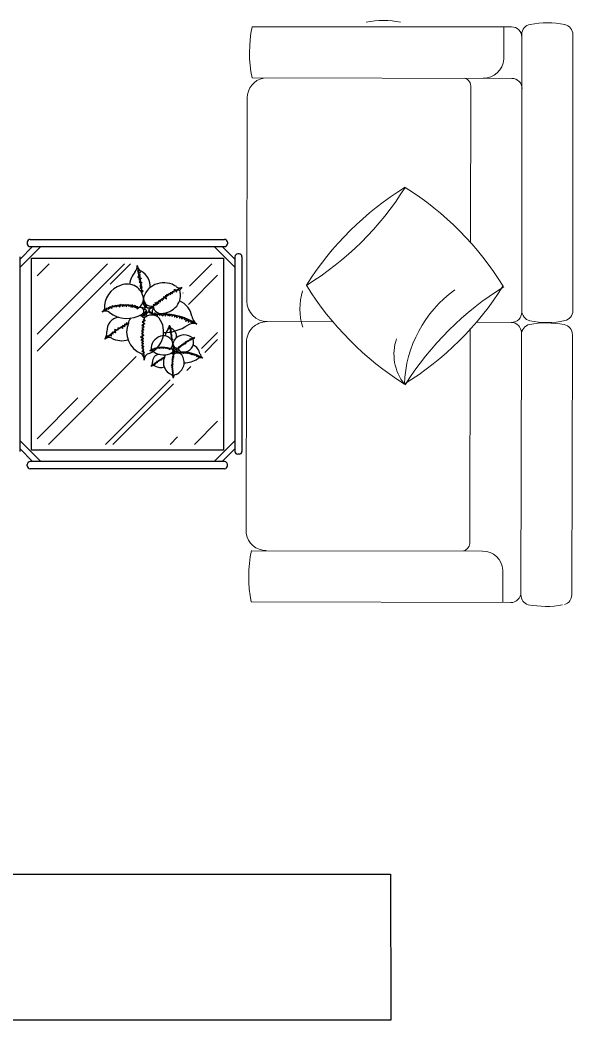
# Model space of a CAD drawing. Header units: millimetres. Extents: x 6919 to 14039, y 2520 to 4279.
# Drawn here: x 13607.6 to 13673.6, y 3676.1 to 3795.4 of the extents above; entities that cross this region are included whole.
import ezdxf

# ---------------------------------------------------------------- set-up
doc = ezdxf.new("R2010")
doc.units = ezdxf.units.MM
doc.layers.add('Furniture', color=252, linetype='Continuous', lineweight=0)
doc.layers.add('SectionCutEdges', color=7, linetype='Continuous')

# ---------------------------------------------------------------- blocks, each defined once
blk = doc.blocks.new('Cupboard')
at = {"layer": 'SectionCutEdges', "color": 251, "true_color": 0x636466}
blk.add_lwpolyline([(-72.04, 17.38), (-0.04, 17.38), (0, 0), (-72.04, 0)], close=True, dxfattribs=at)
blk = doc.blocks.new('Single_sofa')
at = {"layer": 'Furniture', "color": 251, "true_color": 0x636466}
for p, q in [((-0.93, 7.28), (-0.83, 38.24)), ((5.26, 38.23), (5.22, 10.64)), ((30.15, 38.81), (7.32, 38.85)), ((59.26, 38.73), (35.03, 38.76)), ((61.65, 38.14), (61.6, 7.14)), ((67.74, 7.17), (67.74, 38.14)), ((32.58, 36.33), (32.57, 28.51)), ((31.76, 12.11), (6.3, 12.15)), ((42.11, 12.08), (60.73, 12.02)), ((32.49, 7.19), (32.5, 11.36)), ((2.95, 8.2), (-0.93, 8.21)), ((63.87, 8.11), (67.74, 8.1)), ((31.04, 6.01), (-0.02, 6.06)), ((66.84, 5.95), (33.7, 5.96)), ((0, 0), (31.02, -0.1)), ((66.82, -0.15), (33.89, -0.14))]:
    blk.add_line(p, q, dxfattribs=at)
for centre, radius, start, end in [((2.18, 23.46), 15.09, 78.2006, 101.4842), ((7.71, 36.44), 2.44, 99.3693, 179.8144), ((30.14, 36.37), 2.44, 359.8144, 89.8144), ((35.02, 36.32), 2.44, 89.9117, 179.8144), ((59.25, 36.28), 2.44, 11.8199, 89.8144), ((64.69, 23.36), 15.09, 78.3393, 101.6229), ((34.14, 25.22), 7.22, 72.8898, 107.9578), ((56.2, 0.44), 36.69, 121.7113, 147.8371), ((68.12, 50.94), 36.69, 211.7113, 237.8371), ((17.39, 0.6), 36.69, 31.7113, 57.8371), ((57.39, 22.51), 11.11, 349.1345, 10.4846), ((28.69, 15.49), 5.72, 71.0825, 128.3079), ((5.52, -11.18), 36.69, 31.7113, 57.8371), ((24.57, 5.43), 14.55, 35.8919, 87.7362), ((56.35, 39.26), 36.69, 211.7113, 237.8371), ((17.54, 39.41), 36.69, 301.7113, 327.8371), ((6.26, 13.24), 1.09, 198.5, 272.3908), ((60.58, 13.11), 1.09, 267.4326, 341.3235), ((2.78, 10.64), 2.44, 273.9519, 359.9117), ((64.05, 10.55), 2.44, 179.9117, 265.8716), ((0.29, 7.28), 1.22, 179.8144, 269.9117), ((31.27, 7.23), 1.22, 269.8144, 359.8144), ((33.71, 7.18), 1.22, 179.8144, 269.9117), ((66.52, 7.17), 1.22, 269.9117, 0.0091), ((-0.02, 4.84), 1.22, 89.9117, 162.8016), ((31.04, 4.79), 1.22, 10.4846, 89.8144), ((60.38, 7.14), 1.22, 269.8144, 359.8144), ((9.72, 3.04), 11.11, 168.8124, 190.1625), ((21.32, 2.99), 11.11, 349.1442, 10.4846), ((42.24, 2.92), 9.77, 167.6933, 192.4499), ((33.89, 4.74), 1.22, 89.9117, 167.6933), ((66.84, 4.73), 1.22, 10.4846, 89.8144), ((57.11, 2.93), 11.11, 349.1345, 10.4846), ((0, 1.22), 1.22, 197.8695, 269.8144), ((31.03, 1.13), 1.22, 269.8144, 349.1442), ((33.89, 1.08), 1.22, 192.4499, 269.9117), ((66.82, 1.07), 1.22, 269.9117, 349.1345)]:
    blk.add_arc(centre, radius, start, end, dxfattribs=at)

msp = doc.modelspace()

# ---------------------------------------------------------------- hatches: boundary and pattern name
at = {"true_color": 0x636466}
h = msp.add_hatch(dxfattribs=at)
h.set_pattern_fill('AR-RROOF', color=251, scale=10.255502, angle=45, style=0)
h.set_pattern_definition([(45, (11205.717, 7285.97), (8.702082, 23.205552), [153.83253, -20.511, 51.2775, -10.2555]), (45, (11211.736, 7299.241), (-16.896542, 2.393073), [30.7665, -3.38432, 61.53301, -7.69163]), (45, (11203.179, 7295.76), (32.850359, 42.567684), [82.04402, -14.3577, 41.02201, -10.2555])])
h.paths.add_polyline_path([(13609.62, 3744.8), (13609.62, 3766.34), (13631.15, 3766.34), (13631.15, 3744.8)])
h.paths.add_polyline_path([(13625.14, 3764.47), (13624.04, 3764.06), (13623.42, 3763.78), (13623.21, 3764.47), (13622.72, 3765.09), (13622.17, 3765.58), (13622.03, 3765.99), (13621.89, 3766.2), (13621.55, 3766.27), (13621.07, 3765.16), (13620.58, 3764.54), (13620.58, 3763.99), (13619.48, 3763.99), (13618.23, 3763.16), (13617.2, 3761.3), (13617.2, 3760.33), (13617.2, 3759.64), (13618.03, 3759.92), (13618.58, 3759.85), (13618.16, 3759.57), (13617.61, 3758.67), (13617.68, 3757.77), (13617.61, 3756.81), (13618.03, 3756.88), (13619.41, 3756.74), (13620.58, 3756.74), (13621.34, 3755.36), (13622.17, 3754.53), (13622.59, 3754.18), (13622.86, 3754.74), (13622.93, 3753.84), (13624.18, 3753.42), (13624.73, 3753.49), (13625.28, 3752.73), (13625.9, 3752.04), (13626.39, 3752.53), (13627.49, 3753.36), (13627.42, 3753.98), (13628.32, 3754.18), (13629.91, 3754.53), (13629.91, 3755.43), (13629.29, 3756.19), (13628.67, 3756.74), (13628.74, 3757.43), (13628.39, 3757.64), (13628.39, 3758.47), (13628.87, 3758.53), (13628.87, 3759.36), (13628.46, 3760.05), (13627.91, 3761.43), (13627.01, 3761.64), (13627.01, 3762.88), (13628.11, 3763.57), (13627.22, 3763.85), (13625.97, 3764.33)], flags=16)

# ---------------------------------------------------------------- linework, layer by layer
at = {"color": 251, "true_color": 0x636466}
for p, q in [((13608.78, 3769.25), (13631.99, 3769.25)), ((13610.04, 3768.39), (13607.57, 3765.92)), ((13609.07, 3768.39), (13607.57, 3766.89)), ((13608.44, 3768.91), (13608.44, 3768.73)), ((13608.78, 3768.39), (13631.99, 3768.39)), ((13630.73, 3768.39), (13633.21, 3765.92)), ((13631.7, 3768.39), (13633.21, 3766.89)), ((13632.33, 3768.91), (13632.33, 3768.73)), ((13607.57, 3743.97), (13607.57, 3767.18)), ((13608.93, 3744.12), (13608.93, 3767.03)), ((13608.93, 3767.03), (13631.84, 3767.03)), ((13631.84, 3767.03), (13631.84, 3744.12)), ((13633.21, 3767.18), (13633.21, 3743.97)), ((13633.72, 3767.52), (13633.55, 3767.52)), ((13634.06, 3767.18), (13634.06, 3743.97)), ((13621.55, 3765.54), (13621.76, 3765.47)), ((13621.76, 3765.47), (13621.58, 3765.44)), ((13621.58, 3765.44), (13621.94, 3765.3)), ((13621.91, 3764.87), (13621.58, 3764.73)), ((13621.58, 3764.73), (13622.05, 3764.57)), ((13621.94, 3765.3), (13621.62, 3765.24)), ((13621.62, 3765.24), (13621.91, 3765.07)), ((13621.91, 3765.07), (13621.69, 3765.04)), ((13621.69, 3765.04), (13621.91, 3764.87)), ((13622.05, 3764.57), (13621.76, 3764.5)), ((13621.76, 3764.5), (13621.98, 3764.3)), ((13621.98, 3764.3), (13621.8, 3764.16)), ((13621.8, 3764.16), (13622.16, 3764.1)), ((13622.09, 3763.83), (13621.87, 3763.66)), ((13621.87, 3763.66), (13622.16, 3763.56)), ((13622.16, 3764.1), (13621.91, 3763.96)), ((13621.91, 3763.96), (13622.09, 3763.83)), ((13622.16, 3763.56), (13621.91, 3763.46)), ((13621.91, 3763.46), (13622.12, 3763.29)), ((13622.12, 3763.29), (13622.02, 3763.26)), ((13622.02, 3763.26), (13622.27, 3763.09)), ((13625.97, 3762.96), (13626.01, 3763.33)), ((13626.01, 3763.33), (13626.23, 3762.96)), ((13626.23, 3762.96), (13626.3, 3763.26)), ((13626.3, 3763.26), (13626.44, 3763.13)), ((13626.44, 3763.13), (13626.51, 3763.43)), ((13622.27, 3763.09), (13622.05, 3762.99)), ((13624.14, 3761.95), (13624.32, 3761.75)), ((13624.14, 3761.62), (13624.14, 3761.95)), ((13624.32, 3762.09), (13624.57, 3761.95)), ((13624.32, 3761.75), (13624.32, 3762.09)), ((13624.54, 3762.22), (13624.75, 3762.12)), ((13624.57, 3761.95), (13624.54, 3762.22)), ((13624.72, 3762.42), (13625.04, 3762.16)), ((13624.75, 3762.12), (13624.72, 3762.42)), ((13624.97, 3762.59), (13625.15, 3762.42)), ((13625.04, 3762.16), (13624.97, 3762.59)), ((13625.15, 3762.72), (13625.33, 3762.59)), ((13625.15, 3762.42), (13625.15, 3762.72)), ((13625.33, 3762.59), (13625.36, 3762.83)), ((13625.36, 3762.83), (13625.58, 3762.66)), ((13625.58, 3762.96), (13625.76, 3762.79)), ((13625.58, 3762.66), (13625.58, 3762.96)), ((13625.76, 3762.79), (13625.79, 3763.06)), ((13625.79, 3763.06), (13625.97, 3762.96)), ((13617.77, 3760.95), (13617.95, 3760.82)), ((13617.84, 3760.75), (13617.77, 3760.95)), ((13617.95, 3761.08), (13618.17, 3760.92)), ((13617.95, 3760.82), (13617.95, 3761.08)), ((13618.17, 3761.15), (13618.31, 3761.05)), ((13618.17, 3760.92), (13618.17, 3761.15)), ((13618.31, 3761.25), (13618.53, 3761.02)), ((13618.31, 3761.05), (13618.31, 3761.25)), ((13618.53, 3761.02), (13618.6, 3761.35)), ((13618.6, 3761.35), (13618.81, 3761.15)), ((13618.81, 3761.15), (13618.89, 3761.39)), ((13618.89, 3761.39), (13619.07, 3761.15)), ((13619.07, 3761.15), (13619.14, 3761.42)), ((13619.14, 3761.42), (13619.25, 3761.28)), ((13619.25, 3761.28), (13619.39, 3761.42)), ((13619.39, 3761.42), (13619.43, 3761.18)), ((13619.43, 3761.18), (13619.68, 3761.52)), ((13619.68, 3761.52), (13619.79, 3761.25)), ((13619.79, 3761.25), (13619.89, 3761.49)), ((13619.89, 3761.49), (13620, 3761.28)), ((13620, 3761.28), (13620.18, 3761.49)), ((13620.18, 3761.49), (13620.25, 3761.22)), ((13620.25, 3761.22), (13620.43, 3761.49)), ((13620.43, 3761.49), (13620.58, 3761.25)), ((13620.58, 3761.25), (13620.69, 3761.49)), ((13620.69, 3761.49), (13620.83, 3761.18)), ((13620.83, 3761.18), (13620.97, 3761.49)), ((13620.97, 3761.49), (13621.01, 3761.18)), ((13621.01, 3761.18), (13621.26, 3761.39)), ((13621.26, 3761.39), (13621.26, 3761.08)), ((13621.26, 3761.08), (13621.44, 3761.28)), ((13621.44, 3761.28), (13621.44, 3761.08)), ((13621.44, 3761.08), (13621.62, 3761.25)), ((13623.46, 3761.52), (13623.82, 3761.39)), ((13623.64, 3761.32), (13623.46, 3761.52)), ((13623.71, 3761.72), (13624, 3761.52)), ((13623.82, 3761.39), (13623.71, 3761.72)), ((13623.92, 3761.82), (13624.14, 3761.62)), ((13624, 3761.52), (13623.92, 3761.82)), ((13622.47, 3760.32), (13622.15, 3760.08)), ((13622.52, 3759.58), (13622.16, 3759.41)), ((13622.21, 3760.32), (13622.44, 3760.47)), ((13622.23, 3759.71), (13622.52, 3759.58)), ((13622.44, 3760.47), (13622.67, 3760.71)), ((13623.53, 3760.28), (13623.67, 3760.48)), ((13623.67, 3760.48), (13623.71, 3760.25)), ((13623.71, 3760.25), (13623.82, 3760.38)), ((13623.82, 3760.38), (13623.92, 3760.15)), ((13623.92, 3760.15), (13624.14, 3760.41)), ((13624.14, 3760.41), (13624.21, 3760.21)), ((13624.21, 3760.21), (13624.39, 3760.35)), ((13624.39, 3760.35), (13624.61, 3760.15)), ((13624.61, 3760.15), (13624.82, 3760.41)), ((13624.82, 3760.41), (13624.9, 3760.11)), ((13624.9, 3760.11), (13625.11, 3760.38)), ((13625.11, 3760.38), (13625.25, 3760.15)), ((13625.25, 3760.15), (13625.4, 3760.31)), ((13625.4, 3760.11), (13625.65, 3760.35)), ((13625.4, 3760.31), (13625.4, 3760.11)), ((13625.65, 3760.35), (13625.69, 3760.05)), ((13625.69, 3760.05), (13625.94, 3760.28)), ((13625.94, 3760.28), (13626.01, 3759.98)), ((13626.01, 3759.98), (13626.19, 3760.18)), ((13626.19, 3760.18), (13626.23, 3759.94)), ((13626.23, 3759.94), (13626.59, 3760.15)), ((13626.59, 3760.15), (13626.59, 3759.84)), ((13626.59, 3759.84), (13626.87, 3760.01)), ((13626.87, 3760.01), (13626.84, 3759.78)), ((13626.84, 3759.78), (13627.16, 3759.98)), ((13627.16, 3759.98), (13627.16, 3759.68)), ((13627.16, 3759.68), (13627.38, 3759.81)), ((13627.38, 3759.81), (13627.31, 3759.51)), ((13627.31, 3759.51), (13627.63, 3759.68)), ((13627.63, 3759.68), (13627.63, 3759.38)), ((13627.63, 3759.38), (13627.92, 3759.61)), ((13627.92, 3759.61), (13627.95, 3759.34)), ((13618.85, 3758.5), (13618.96, 3758.1)), ((13619.25, 3758.44), (13618.85, 3758.5)), ((13619.25, 3758.71), (13619.25, 3758.44)), ((13619.39, 3758.57), (13619.25, 3758.71)), ((13619.61, 3758.81), (13619.39, 3758.57)), ((13619.82, 3758.64), (13619.61, 3758.81)), ((13619.82, 3758.97), (13619.82, 3758.64)), ((13620.04, 3758.84), (13619.82, 3758.97)), ((13620.04, 3759.14), (13620.04, 3758.84)), ((13620.22, 3759.01), (13620.04, 3759.14)), ((13620.22, 3759.31), (13620.22, 3759.01)), ((13620.4, 3759.14), (13620.22, 3759.31)), ((13620.25, 3759.34), (13620.4, 3759.14)), ((13622.34, 3758.47), (13622.05, 3758.34)), ((13622.48, 3759.17), (13622.09, 3759.01)), ((13622.09, 3759.01), (13622.38, 3758.84)), ((13622.38, 3758.84), (13622.09, 3758.64)), ((13622.09, 3758.64), (13622.34, 3758.47)), ((13622.16, 3759.41), (13622.48, 3759.17)), ((13625.39, 3758.67), (13625.51, 3758.63)), ((13625.51, 3758.63), (13625.41, 3758.62)), ((13625.41, 3758.62), (13625.61, 3758.54)), ((13625.61, 3758.54), (13625.43, 3758.5)), ((13625.43, 3758.5), (13625.59, 3758.41)), ((13625.59, 3758.41), (13625.47, 3758.39)), ((13625.47, 3758.39), (13625.59, 3758.3)), ((13627.95, 3759.34), (13628.17, 3759.44)), ((13628.17, 3759.44), (13628.17, 3759.24)), ((13618.09, 3757.5), (13617.88, 3757.57)), ((13617.99, 3757.73), (13618.09, 3757.5)), ((13618.45, 3757.7), (13617.99, 3757.73)), ((13618.45, 3758.04), (13618.45, 3757.7)), ((13618.67, 3757.94), (13618.45, 3758.04)), ((13618.56, 3758.2), (13618.67, 3757.94)), ((13618.96, 3758.1), (13618.56, 3758.2)), ((13622.34, 3757.83), (13621.94, 3757.63)), ((13621.94, 3757.63), (13622.3, 3757.4)), ((13622.3, 3757.4), (13621.98, 3757.27)), ((13621.98, 3757.27), (13622.3, 3757.1)), ((13622.05, 3758.34), (13622.3, 3758.2)), ((13622.3, 3758.2), (13622.05, 3757.97)), ((13622.05, 3757.97), (13622.34, 3757.83)), ((13625.59, 3758.3), (13625.41, 3758.22)), ((13625.41, 3758.22), (13625.67, 3758.13)), ((13625.67, 3758.13), (13625.51, 3758.09)), ((13625.51, 3758.09), (13625.63, 3757.98)), ((13625.63, 3757.98), (13625.53, 3757.9)), ((13625.53, 3757.9), (13625.73, 3757.87)), ((13625.69, 3757.72), (13625.57, 3757.62)), ((13625.57, 3757.62), (13625.73, 3757.57)), ((13625.73, 3757.87), (13625.59, 3757.79)), ((13625.59, 3757.79), (13625.69, 3757.72)), ((13625.73, 3757.57), (13625.59, 3757.51)), ((13625.59, 3757.51), (13625.71, 3757.42)), ((13625.71, 3757.42), (13625.65, 3757.4)), ((13625.65, 3757.4), (13625.79, 3757.3)), ((13625.79, 3757.3), (13625.67, 3757.25)), ((13627.65, 3757.23), (13627.75, 3757.13)), ((13627.65, 3757.06), (13627.65, 3757.23)), ((13627.75, 3757.13), (13627.77, 3757.28)), ((13627.77, 3757.28), (13627.87, 3757.23)), ((13627.87, 3757.23), (13627.89, 3757.43)), ((13627.89, 3757.43), (13628.01, 3757.23)), ((13628.01, 3757.23), (13628.05, 3757.4)), ((13628.05, 3757.4), (13628.13, 3757.32)), ((13628.13, 3757.32), (13628.17, 3757.49)), ((13622.3, 3757.1), (13622.05, 3756.93)), ((13622.05, 3756.93), (13622.3, 3756.83)), ((13622.3, 3756.83), (13622.05, 3756.6)), ((13622.05, 3756.6), (13622.34, 3756.46)), ((13622.34, 3756.46), (13622.09, 3756.26)), ((13622.09, 3756.26), (13622.34, 3756.13)), ((13622.34, 3756.13), (13622.12, 3755.89)), ((13623.28, 3756.1), (13623.38, 3756.03)), ((13623.32, 3755.99), (13623.28, 3756.1)), ((13623.38, 3756.18), (13623.5, 3756.08)), ((13623.38, 3756.03), (13623.38, 3756.18)), ((13623.5, 3756.22), (13623.58, 3756.16)), ((13623.58, 3756.27), (13623.7, 3756.14)), ((13623.58, 3756.16), (13623.58, 3756.27)), ((13623.7, 3756.14), (13623.74, 3756.33)), ((13623.74, 3756.33), (13623.86, 3756.22)), ((13623.86, 3756.22), (13623.9, 3756.35)), ((13623.9, 3756.35), (13624, 3756.22)), ((13624, 3756.22), (13624.04, 3756.37)), ((13624.04, 3756.37), (13624.1, 3756.29)), ((13624.1, 3756.29), (13624.18, 3756.37)), ((13624.18, 3756.37), (13624.2, 3756.23)), ((13624.2, 3756.23), (13624.34, 3756.42)), ((13624.34, 3756.42), (13624.4, 3756.27)), ((13624.4, 3756.27), (13624.46, 3756.4)), ((13624.46, 3756.4), (13624.53, 3756.29)), ((13624.53, 3756.29), (13624.63, 3756.4)), ((13624.63, 3756.4), (13624.67, 3756.25)), ((13624.67, 3756.25), (13624.77, 3756.4)), ((13624.77, 3756.4), (13624.85, 3756.27)), ((13624.85, 3756.27), (13624.91, 3756.4)), ((13624.91, 3756.4), (13624.99, 3756.23)), ((13624.99, 3756.23), (13625.07, 3756.4)), ((13625.07, 3756.4), (13625.09, 3756.23)), ((13625.09, 3756.23), (13625.23, 3756.35)), ((13625.23, 3756.35), (13625.23, 3756.18)), ((13625.23, 3756.18), (13625.33, 3756.29)), ((13625.33, 3756.29), (13625.33, 3756.18)), ((13625.33, 3756.18), (13625.43, 3756.27)), ((13625.89, 3755.83), (13626.02, 3755.97)), ((13626.46, 3756.42), (13626.66, 3756.35)), ((13626.56, 3756.31), (13626.46, 3756.42)), ((13626.6, 3756.53), (13626.76, 3756.42)), ((13626.66, 3756.35), (13626.6, 3756.53)), ((13626.72, 3756.59), (13626.84, 3756.48)), ((13626.76, 3756.42), (13626.72, 3756.59)), ((13626.84, 3756.67), (13626.94, 3756.55)), ((13626.94, 3756.74), (13627.08, 3756.67)), ((13626.94, 3756.55), (13626.94, 3756.74)), ((13627.06, 3756.82), (13627.19, 3756.76)), ((13627.08, 3756.67), (13627.06, 3756.82)), ((13627.17, 3756.93), (13627.35, 3756.78)), ((13627.19, 3756.76), (13627.17, 3756.93)), ((13627.31, 3757.02), (13627.41, 3756.93)), ((13627.35, 3756.78), (13627.31, 3757.02)), ((13627.41, 3757.1), (13627.51, 3757.02)), ((13627.41, 3756.93), (13627.41, 3757.1)), ((13627.51, 3757.02), (13627.53, 3757.15)), ((13627.53, 3757.15), (13627.65, 3757.06)), ((13622.12, 3755.89), (13622.41, 3755.79)), ((13622.41, 3755.79), (13622.23, 3755.62)), ((13624.1, 3754.85), (13624.1, 3754.7)), ((13624.18, 3754.77), (13624.1, 3754.85)), ((13624.3, 3754.9), (13624.18, 3754.77)), ((13624.42, 3754.81), (13624.3, 3754.9)), ((13624.55, 3755.09), (13624.42, 3754.81)), ((13624.55, 3754.92), (13624.42, 3755)), ((13624.65, 3755.01), (13624.55, 3755.09)), ((13624.65, 3755.18), (13624.65, 3755.01)), ((13624.75, 3755.09), (13624.65, 3755.18)), ((13624.67, 3755.2), (13624.75, 3755.09)), ((13625.92, 3755.11), (13625.69, 3755.01)), ((13625.69, 3755.01), (13625.86, 3754.92)), ((13625.86, 3754.92), (13625.69, 3754.81)), ((13625.69, 3754.81), (13625.84, 3754.71)), ((13625.91, 3755.75), (13625.73, 3755.61)), ((13625.94, 3755.33), (13625.73, 3755.24)), ((13625.73, 3755.24), (13625.92, 3755.11)), ((13625.76, 3755.75), (13625.89, 3755.83)), ((13625.77, 3755.41), (13625.94, 3755.33)), ((13626.5, 3755.73), (13626.58, 3755.84)), ((13626.58, 3755.84), (13626.6, 3755.71)), ((13626.6, 3755.71), (13626.66, 3755.78)), ((13626.66, 3755.78), (13626.72, 3755.65)), ((13626.72, 3755.65), (13626.84, 3755.8)), ((13626.84, 3755.8), (13626.88, 3755.69)), ((13626.88, 3755.69), (13626.98, 3755.76)), ((13626.98, 3755.76), (13627.1, 3755.65)), ((13627.1, 3755.65), (13627.23, 3755.8)), ((13627.23, 3755.8), (13627.27, 3755.63)), ((13627.27, 3755.63), (13627.39, 3755.78)), ((13627.39, 3755.78), (13627.47, 3755.65)), ((13627.47, 3755.65), (13627.55, 3755.75)), ((13627.55, 3755.63), (13627.69, 3755.76)), ((13627.55, 3755.75), (13627.55, 3755.63)), ((13627.69, 3755.76), (13627.71, 3755.6)), ((13627.71, 3755.6), (13627.85, 3755.73)), ((13627.85, 3755.73), (13627.89, 3755.56)), ((13627.89, 3755.56), (13627.99, 3755.67)), ((13627.99, 3755.67), (13628.01, 3755.54)), ((13628.01, 3755.54), (13628.21, 3755.65)), ((13628.21, 3755.65), (13628.21, 3755.48)), ((13628.21, 3755.48), (13628.37, 3755.58)), ((13628.37, 3755.58), (13628.35, 3755.45)), ((13628.35, 3755.45), (13628.54, 3755.56)), ((13628.54, 3755.56), (13628.54, 3755.39)), ((13628.54, 3755.39), (13628.66, 3755.46)), ((13628.66, 3755.46), (13628.62, 3755.3)), ((13628.62, 3755.3), (13628.8, 3755.39)), ((13628.8, 3755.39), (13628.8, 3755.22)), ((13628.8, 3755.22), (13628.96, 3755.35)), ((13628.96, 3755.35), (13628.98, 3755.2)), ((13628.98, 3755.2), (13629.1, 3755.26)), ((13629.1, 3755.26), (13629.1, 3755.15)), ((13623.46, 3754.17), (13623.34, 3754.21)), ((13623.4, 3754.3), (13623.46, 3754.17)), ((13623.66, 3754.28), (13623.4, 3754.3)), ((13623.66, 3754.47), (13623.66, 3754.28)), ((13623.78, 3754.41), (13623.66, 3754.47)), ((13623.72, 3754.56), (13623.78, 3754.41)), ((13623.94, 3754.51), (13623.72, 3754.56)), ((13623.88, 3754.73), (13623.94, 3754.51)), ((13624.1, 3754.7), (13623.88, 3754.73)), ((13625.84, 3754.36), (13625.61, 3754.25)), ((13625.61, 3754.25), (13625.81, 3754.11)), ((13625.81, 3754.11), (13625.63, 3754.04)), ((13625.63, 3754.04), (13625.81, 3753.95)), ((13625.84, 3754.71), (13625.67, 3754.64)), ((13625.67, 3754.64), (13625.81, 3754.56)), ((13625.81, 3754.56), (13625.67, 3754.43)), ((13625.67, 3754.43), (13625.84, 3754.36)), ((13625.81, 3753.95), (13625.67, 3753.85)), ((13625.67, 3753.85), (13625.81, 3753.8)), ((13625.81, 3753.8), (13625.67, 3753.66)), ((13625.67, 3753.66), (13625.84, 3753.59)), ((13625.84, 3753.59), (13625.69, 3753.48)), ((13625.69, 3753.48), (13625.84, 3753.4)), ((13625.84, 3753.4), (13625.71, 3753.27)), ((13625.71, 3753.27), (13625.88, 3753.21)), ((13625.88, 3753.21), (13625.77, 3753.12)), ((13610.04, 3742.75), (13607.57, 3745.22)), ((13609.07, 3742.75), (13607.57, 3744.26)), ((13631.84, 3744.12), (13608.93, 3744.12)), ((13630.73, 3742.75), (13633.21, 3745.22)), ((13631.7, 3742.75), (13633.21, 3744.26)), ((13633.72, 3743.63), (13633.55, 3743.63)), ((13608.44, 3742.24), (13608.44, 3742.41)), ((13631.99, 3742.75), (13608.78, 3742.75)), ((13631.99, 3741.9), (13608.78, 3741.9)), ((13632.33, 3742.24), (13632.33, 3742.41))]:
    msp.add_line(p, q, dxfattribs=at)
for centre, start, end in [((13608.78, 3768.91), 90, 180), ((13631.99, 3768.91), 0, 90), ((13608.78, 3768.73), 180, 270), ((13631.99, 3768.73), 270, 0), ((13633.55, 3767.18), 90, 180), ((13633.72, 3767.18), 0, 90), ((13633.55, 3743.97), 180, 270), ((13633.72, 3743.97), 270, 0), ((13608.78, 3742.41), 90, 180), ((13608.78, 3742.24), 180, 270), ((13631.99, 3742.41), 0, 90), ((13631.99, 3742.24), 270, 0)]:
    msp.add_arc(centre, 0.342, start, end, dxfattribs=at)
for centre, major_axis, ratio, start_param, end_param in [((13620.28, 3766.12), (-1.28, 0), 0.931359, 2.497732, 3.141566), ((13602.01, 3761.39), (20.2, 0), 0.931359, 0.079161, 0.254194), ((13622.49, 3766.2), (-0.928, 0), 0.931359, 0.095049, 1.048204), ((13624.08, 3763.47), (-3.47, 0), 0.931359, -0.64386, -0.12835), ((13620.95, 3763.72), (2.15, 0), 0.931359, -0.117085, 1.048204), ((13620.72, 3761.11), (-3.09, 0), 0.931359, -1.210835, 0.057502), ((13620.33, 3762.08), (1.97, 0), 0.931359, 0.080445, 1.930758), ((13624.74, 3761.75), (-2.5, 0), 0.931359, 4.069383, 5.990613), ((13632.71, 3752.37), (-13.3, 0), 0.931359, -1.118727, -0.806659), ((13624.39, 3762.6), (-2.34, 0), 0.931359, 1.594581, 3.412072), ((13626.66, 3764.14), (-0.715, 0), 0.931359, 0.92779, 1.908697), ((13629.99, 3761.2), (-3.97, 0), 0.931359, -0.676061, -0.565041), ((13620.95, 3762.12), (-1.35, 0), 0.931359, 2.014039, 3.222037), ((13623.24, 3762.17), (-0.935, 0), 0.931359, -0.292573, 1.81957), ((13620.1, 3757.14), (4.62, 0), 0.931359, 1.233746, 2.201938), ((13617.28, 3760.92), (0.351, 0), 0.931359, -1.29861, 0.057502), ((13617.75, 3760.04), (0.712, 0), 0.931359, 0.790943, 2.116581), ((13621.88, 3760.69), (0.476, 0), 0.931359, -0.999365, 2.417245), ((13623.07, 3764.46), (3.67, 0), 0.931359, 4.383389, 4.574189), ((13624.69, 3762.47), (-2.6, 0), 0.931359, 0.310142, 0.617664), ((13622.4, 3760.62), (-0.301, 0), 0.931359, 3.236326, 5.013036), ((13624.35, 3762.32), (-2.08, 0), 0.931359, 0.258874, 0.700688), ((13622.83, 3761.7), (0.681, 0), 0.931359, 4.605943, 5.560187), ((65100.05, -82592.35), (106049.65, 4.19), 0.931356, 2.077581, 2.077587), ((13623.43, 3761.06), (-0.581, 0), 0.931359, 0.386029, 1.424245), ((13625.1, 3760.51), (-1.76, 0), 0.931359, -0.405798, 0.1426), ((13624.42, 3761.3), (0.95, 0), 0.931359, 3.118446, 4.736174), ((13625.39, 3759.65), (2.73, 0), 0.931359, 0.168838, 1.107636), ((13619.68, 3758.39), (1.74, 0), 0.931359, 1.746607, 3.213873), ((13620.34, 3762.93), (3.33, 0), 0.931359, 4.035858, 5.283821), ((13621.58, 3759.19), (-1.08, 0), 0.931359, -0.718865, -0.080308), ((13621.58, 3759.19), (-1.08, 0), 0.931359, 3.848767, 4.459185), ((13635.82, 3757.52), (-13.65, 0), 0.931359, -0.185903, 0.185903), ((13624.66, 3759.26), (2.46, 0), 0.931359, 2.489227, 2.831661), ((13623.29, 3759.13), (-1.18, 0), 0.931359, 3.850701, 5.574077), ((13623.47, 3759.98), (0.902, 0), 0.931359, 2.266453, 3.127398), ((13624.98, 3763.34), (-3.59, 0), 0.931359, 0.950586, 1.088264), ((13621.6, 3758.23), (-3.11, 0), 0.931359, 2.040895, 3.730687), ((13623.63, 3759.27), (-1.11, 0), 0.931359, -1.320146, -1.172986), ((13624.32, 3753.25), (7.67, 0), 0.931359, 0.968732, 1.684797), ((13629.74, 3760.34), (-1.68, 0), 0.931359, 0.168838, 0.870004), ((13629.38, 3745.13), (-17.59, 0), 0.931359, -1.036863, -0.843243), ((13623.37, 3758.22), (-3.08, 0), 0.931359, -0.376714, 1.142644), ((13624.62, 3762.88), (-5.1, 0), 0.931359, 1.587494, 2.189866), ((13626.81, 3757.51), (1.94, 0), 0.931359, 2.497732, 3.013243), ((13624.68, 3759), (-0.716, 0), 0.931359, 2.497732, 3.141566), ((13614.45, 3756.35), (-11.31, 0), 0.931359, 3.220754, 3.395787), ((13625.92, 3759.05), (0.52, 0), 0.931359, 3.236642, 4.189797), ((13625.06, 3757.66), (-1.2, 0), 0.931359, 3.024508, 4.189797), ((13628.26, 3758.13), (1.16, 0), 0.931359, 1.216661, 2.189866), ((13616.39, 3758.17), (-1.55, 0), 0.931359, 2.554351, 3.213873), ((13618.17, 3756.89), (0.7, 0), 0.931359, 1.064334, 2.325811), ((13619.74, 3759.54), (-2.55, 0), 0.931359, 1.064334, 1.872975), ((13624.93, 3756.19), (1.73, 0), 0.931359, 1.930758, 3.199095), ((13624.71, 3756.73), (-1.1, 0), 0.931359, 3.222037, 5.07235), ((13627.18, 3756.55), (-1.4, 0), 0.931359, 4.069383, 5.990613), ((13631.64, 3751.3), (7.45, 0), 0.931359, 2.022865, 2.334934), ((13626.98, 3757.02), (1.31, 0), 0.931359, -1.547012, 0.270479), ((13628.26, 3757.89), (-0.4, 0), 0.931359, 0.92779, 1.908697), ((13630.12, 3756.24), (2.22, 0), 0.931359, 2.465532, 2.576551), ((13624.58, 3753.97), (2.59, 0), 0.931359, 1.233746, 2.201938), ((13623, 3756.09), (-0.196, 0), 0.931359, 1.842983, 3.199095), ((13623.26, 3755.59), (0.399, 0), 0.931359, 0.790943, 2.116581), ((13625.05, 3756.76), (0.757, 0), 0.931359, -1.127553, 0.080445), ((13625.58, 3755.96), (0.267, 0), 0.931359, -0.999365, 2.417245), ((13626.25, 3758.07), (2.05, 0), 0.931359, 4.383389, 4.574189), ((13627.15, 3756.96), (-1.46, 0), 0.931359, 0.310142, 0.617664), ((13626.34, 3756.78), (-0.524, 0), 0.931359, -0.292573, 1.81957), ((13625.87, 3755.92), (-0.168, 0), 0.931359, 3.236326, 5.013036), ((13626.96, 3756.87), (-1.17, 0), 0.931359, 0.258874, 0.700688), ((13626.11, 3756.52), (-0.381, 0), 0.931359, 1.46435, 2.418595), ((42453.35, -44601.75), (-59387.45, 0.42), 0.93136, -1.063965, -1.063959), ((13626.45, 3756.17), (-0.325, 0), 0.931359, 0.386029, 1.424245), ((13627.38, 3755.85), (-0.988, 0), 0.931359, -0.405798, 0.1426), ((13627, 3756.3), (-0.532, 0), 0.931359, -0.023147, 1.594581), ((13627.54, 3755.37), (-1.53, 0), 0.931359, 3.310431, 4.249228), ((13621.36, 3754.91), (-1.04, 0), 0.931359, 3.066124, 3.935023), ((13623.17, 3754.94), (-0.784, 0), 0.931359, -1.361808, 0.131882), ((13629.78, 3747.25), (9.85, 0), 0.931359, 2.10473, 2.29835), ((13624.35, 3754.67), (-0.976, 0), 0.931359, -1.394986, 0.07228), ((13624.71, 3757.21), (1.87, 0), 0.931359, 4.035858, 5.283821), ((13626.41, 3754.57), (1.73, 0), 0.931359, 2.764878, 4.284237), ((13625.41, 3755.12), (0.604, 0), 0.931359, 2.422728, 3.061285), ((13625.41, 3755.12), (-0.604, 0), 0.931359, 3.848767, 4.459185), ((13633.39, 3754.18), (-7.65, 0), 0.931359, -0.185903, 0.185903), ((13627.13, 3755.16), (1.38, 0), 0.931359, 2.489227, 2.831661), ((13626.37, 3755.08), (-0.661, 0), 0.931359, 3.850701, 5.574077), ((13626.47, 3755.56), (-0.505, 0), 0.931359, -0.875139, -0.014195), ((13627.31, 3757.44), (-2.01, 0), 0.931359, 0.950586, 1.088264), ((13625.42, 3754.58), (-1.74, 0), 0.931359, 2.040895, 3.730687), ((13626.56, 3755.16), (0.621, 0), 0.931359, 1.821447, 1.968607), ((13626.94, 3751.79), (4.3, 0), 0.931359, 0.968732, 1.684797), ((13627.11, 3757.18), (-2.86, 0), 0.931359, 1.587494, 2.189866), ((13629.15, 3754.52), (-0.649, 0), 0.931359, 4.358254, 5.331458), ((13629.98, 3755.76), (0.942, 0), 0.931359, 3.310431, 4.011597), ((13622.51, 3754.54), (-0.869, 0), 0.931359, 2.554351, 3.213873), ((13623.5, 3753.83), (0.392, 0), 0.931359, 1.064334, 2.325811), ((13624.38, 3755.31), (-1.43, 0), 0.931359, 1.064334, 1.872975), ((13625.29, 3752.72), (0.582, 0), 0.931359, -0.075469, 0.79343), ((13626.3, 3752.74), (0.439, 0), 0.931359, 1.779785, 3.273475)]:
    msp.add_ellipse(centre, major_axis=major_axis, ratio=ratio, start_param=start_param, end_param=end_param, dxfattribs=at)

# ---------------------------------------------------------------- block references
at = {"rotation": 90.00200637556757}
msp.add_blockref('Single_sofa', (13673.41, 3726.86), dxfattribs=at)
msp.add_blockref('Cupboard', (13651.82, 3676.14))

doc.saveas('drawing.dxf')
